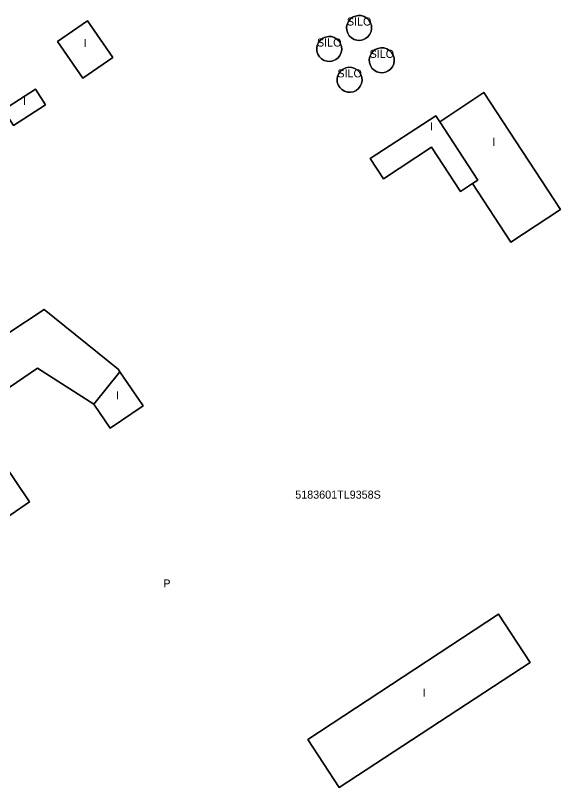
# Model space of a CAD drawing. Header units: metres. Extents: x 7469.1 to 7503.2, y 115256.8 to 115284.8.
# Drawn here: x 7492.089 to 7495.531, y 115267.126 to 115271.996 of the extents above; entities that cross this region are included whole.
import ezdxf
from ezdxf.enums import TextEntityAlignment as Align

# ---------------------------------------------------------------- set-up
doc = ezdxf.new("R2010")
doc.units = ezdxf.units.M
doc.header["$LTSCALE"] = 25.4
doc.layers.add('CONSTRUCCION', color=255, linetype='CONTINUOUS', lineweight=30)
doc.layers.add('REFCATASTRAL', color=7, linetype='CONTINUOUS')
doc.layers.add('TXTCONSTRU', color=7, linetype='CONTINUOUS', true_color=0xbababa)

msp = doc.modelspace()

# ---------------------------------------------------------------- linework, layer by layer
at = {"layer": 'CONSTRUCCION'}
for points in [[(7494.21776, 115271.98464), (7494.23506, 115271.99254), (7494.25374, 115271.99606), (7494.27271, 115271.99501), (7494.29089, 115271.98946), (7494.30721, 115271.9797), (7494.32072, 115271.96633), (7494.33064, 115271.95011), (7494.3364, 115271.932), (7494.33764, 115271.91303), (7494.33431, 115271.89431), (7494.3266, 115271.87694), (7494.31496, 115271.86191), (7494.30006, 115271.8501), (7494.28276, 115271.84221), (7494.26407, 115271.83868), (7494.2451, 115271.83974), (7494.22692, 115271.8453), (7494.2106, 115271.85505), (7494.19709, 115271.86843), (7494.18717, 115271.88464), (7494.18142, 115271.90276), (7494.18017, 115271.92173), (7494.1835, 115271.94045), (7494.19122, 115271.95782), (7494.20287, 115271.97285), (7494.21776, 115271.98464)], [(7494.21776, 115271.98464), (7494.20287, 115271.97285), (7494.19122, 115271.95782), (7494.1835, 115271.94045), (7494.18017, 115271.92173), (7494.18142, 115271.90276), (7494.18717, 115271.88464), (7494.19709, 115271.86843), (7494.2106, 115271.85505), (7494.22692, 115271.8453), (7494.2451, 115271.83974), (7494.26407, 115271.83868), (7494.28276, 115271.84221), (7494.30006, 115271.8501), (7494.31496, 115271.86191), (7494.3266, 115271.87694), (7494.33431, 115271.89431), (7494.33764, 115271.91303), (7494.3364, 115271.932), (7494.33064, 115271.95011), (7494.32072, 115271.96633), (7494.30721, 115271.9797), (7494.29089, 115271.98946), (7494.27271, 115271.99501), (7494.25374, 115271.99606), (7494.23506, 115271.99254), (7494.21776, 115271.98464)], [(7492.35407, 115271.83076), (7492.54388, 115271.96233), (7492.70391, 115271.73148), (7492.5141, 115271.59991), (7492.35407, 115271.83076)], [(7492.35407, 115271.83076), (7492.5141, 115271.59991), (7492.70391, 115271.73148), (7492.54388, 115271.96233), (7492.35407, 115271.83076)], [(7494.00245, 115271.8252), (7494.0141, 115271.84022), (7494.029, 115271.85202), (7494.0463, 115271.85991), (7494.06498, 115271.86342), (7494.08394, 115271.86238), (7494.10212, 115271.85682), (7494.11844, 115271.84708), (7494.13196, 115271.83371), (7494.14188, 115271.81749), (7494.14764, 115271.79936), (7494.14888, 115271.78039), (7494.14555, 115271.76168), (7494.13784, 115271.7443), (7494.1262, 115271.72927), (7494.11129, 115271.71747), (7494.09399, 115271.70958), (7494.07531, 115271.70606), (7494.05634, 115271.7071), (7494.03815, 115271.71266), (7494.02183, 115271.72242), (7494.00832, 115271.73579), (7493.9984, 115271.75201), (7493.99266, 115271.77013), (7493.99141, 115271.7891), (7493.99474, 115271.80781), (7494.00245, 115271.8252)], [(7494.00245, 115271.8252), (7493.99474, 115271.80781), (7493.99141, 115271.7891), (7493.99266, 115271.77013), (7493.9984, 115271.75201), (7494.00832, 115271.73579), (7494.02183, 115271.72242), (7494.03815, 115271.71266), (7494.05634, 115271.7071), (7494.07531, 115271.70606), (7494.09399, 115271.70958), (7494.11129, 115271.71747), (7494.1262, 115271.72927), (7494.13784, 115271.7443), (7494.14555, 115271.76168), (7494.14888, 115271.78039), (7494.14764, 115271.79936), (7494.14188, 115271.81749), (7494.13196, 115271.83371), (7494.11844, 115271.84708), (7494.10212, 115271.85682), (7494.08394, 115271.86238), (7494.06498, 115271.86342), (7494.0463, 115271.85991), (7494.029, 115271.85202), (7494.0141, 115271.84022), (7494.00245, 115271.8252)], [(7494.3881, 115271.63561), (7494.36992, 115271.64117), (7494.3536, 115271.65093), (7494.34009, 115271.6643), (7494.33017, 115271.68052), (7494.32442, 115271.69864), (7494.32317, 115271.71761), (7494.3265, 115271.73632), (7494.33422, 115271.75371), (7494.34587, 115271.76873), (7494.36077, 115271.78053), (7494.37806, 115271.78842), (7494.39675, 115271.79194), (7494.41571, 115271.79089), (7494.43389, 115271.78533), (7494.45021, 115271.77559), (7494.46373, 115271.76222), (7494.47364, 115271.746), (7494.4794, 115271.72788), (7494.48064, 115271.7089), (7494.47731, 115271.6902), (7494.46961, 115271.67281), (7494.45796, 115271.65778), (7494.44306, 115271.64599), (7494.42577, 115271.63809), (7494.40707, 115271.63457), (7494.3881, 115271.63561)], [(7494.3881, 115271.63561), (7494.40707, 115271.63457), (7494.42577, 115271.63809), (7494.44306, 115271.64599), (7494.45796, 115271.65778), (7494.46961, 115271.67281), (7494.47731, 115271.6902), (7494.48064, 115271.7089), (7494.4794, 115271.72788), (7494.47364, 115271.746), (7494.46373, 115271.76222), (7494.45021, 115271.77559), (7494.43389, 115271.78533), (7494.41571, 115271.79089), (7494.39675, 115271.79194), (7494.37806, 115271.78842), (7494.36077, 115271.78053), (7494.34587, 115271.76873), (7494.33422, 115271.75371), (7494.3265, 115271.73632), (7494.32317, 115271.71761), (7494.32442, 115271.69864), (7494.33017, 115271.68052), (7494.34009, 115271.6643), (7494.3536, 115271.65093), (7494.36992, 115271.64117), (7494.3881, 115271.63561)], [(7494.15053, 115271.52795), (7494.13703, 115271.54133), (7494.1271, 115271.55754), (7494.12136, 115271.57567), (7494.12011, 115271.59464), (7494.12344, 115271.61336), (7494.13115, 115271.63073), (7494.1428, 115271.64576), (7494.15771, 115271.65756), (7494.175, 115271.66544), (7494.19369, 115271.66897), (7494.21265, 115271.66793), (7494.23082, 115271.66237), (7494.24715, 115271.65263), (7494.26067, 115271.63924), (7494.27058, 115271.62302), (7494.27634, 115271.6049), (7494.27758, 115271.58594), (7494.27425, 115271.56722), (7494.26655, 115271.54985), (7494.2549, 115271.53481), (7494.23999, 115271.52301), (7494.22269, 115271.51511), (7494.20401, 115271.5116), (7494.18504, 115271.51264), (7494.16685, 115271.51821), (7494.15053, 115271.52795)], [(7494.15053, 115271.52795), (7494.16685, 115271.51821), (7494.18504, 115271.51264), (7494.20401, 115271.5116), (7494.22269, 115271.51511), (7494.23999, 115271.52301), (7494.2549, 115271.53481), (7494.26655, 115271.54985), (7494.27425, 115271.56722), (7494.27758, 115271.58594), (7494.27634, 115271.6049), (7494.27058, 115271.62302), (7494.26067, 115271.63924), (7494.24715, 115271.65263), (7494.23082, 115271.66237), (7494.21265, 115271.66793), (7494.19369, 115271.66897), (7494.175, 115271.66544), (7494.15771, 115271.65756), (7494.1428, 115271.64576), (7494.13115, 115271.63073), (7494.12344, 115271.61336), (7494.12011, 115271.59464), (7494.12136, 115271.57567), (7494.1271, 115271.55754), (7494.13703, 115271.54133), (7494.15053, 115271.52795)], [(7492.07778, 115271.30177), (7492.01355, 115271.40102), (7492.21591, 115271.53198), (7492.28014, 115271.43273), (7492.07778, 115271.30177)], [(7492.07778, 115271.30177), (7492.28014, 115271.43273), (7492.21591, 115271.53198), (7492.01355, 115271.40102), (7492.07778, 115271.30177)], [(7494.76738, 115271.32557), (7494.74229, 115271.36378), (7494.32946, 115271.09276), (7494.41276, 115270.96589), (7494.71562, 115271.16471), (7494.89917, 115270.88512), (7494.97538, 115270.93515), (7495.21733, 115270.56661), (7495.53053, 115270.77223), (7495.04681, 115271.509), (7494.76738, 115271.32557)], [(7494.97538, 115270.93515), (7495.00914, 115270.95732), (7494.76738, 115271.32557), (7495.04681, 115271.509), (7495.53053, 115270.77223), (7495.21733, 115270.56661), (7494.97538, 115270.93515)], [(7494.97538, 115270.93515), (7494.89917, 115270.88512), (7494.71562, 115271.16471), (7494.41276, 115270.96589), (7494.32946, 115271.09276), (7494.74229, 115271.36378), (7494.76738, 115271.32557), (7495.00914, 115270.95732), (7494.97538, 115270.93515)], [(7492.58425, 115269.54499), (7492.22968, 115269.77114), (7491.70233, 115269.41335), (7491.81669, 115269.2448), (7491.91758, 115269.31325), (7492.1791, 115268.92779), (7491.94397, 115268.76827), (7491.72078, 115269.09725), (7491.63013, 115269.03574), (7491.37589, 115269.41964), (7491.59443, 115269.56437), (7491.45546, 115269.77418), (7491.96227, 115270.10985), (7492.04212, 115269.9893), (7492.27003, 115270.14024), (7492.73819, 115269.76486), (7492.74907, 115269.74876), (7492.58425, 115269.54499)], [(7492.74907, 115269.74876), (7492.73819, 115269.76486), (7492.27003, 115270.14024), (7492.04212, 115269.9893), (7491.96227, 115270.10985), (7491.45546, 115269.77418), (7491.59443, 115269.56437), (7491.37589, 115269.41964), (7491.63013, 115269.03574), (7491.72078, 115269.09725), (7491.94397, 115268.76827), (7492.1791, 115268.92779), (7491.91758, 115269.31325), (7491.81669, 115269.2448), (7491.70233, 115269.41335), (7492.22968, 115269.77114), (7492.58425, 115269.54499), (7492.68747, 115269.39227), (7492.89514, 115269.53263), (7492.74907, 115269.74876)], [(7492.74907, 115269.74876), (7492.89514, 115269.53263), (7492.68747, 115269.39227), (7492.58425, 115269.54499), (7492.74907, 115269.74876)], [(7495.33858, 115267.9145), (7494.13365, 115267.12566), (7493.93469, 115267.42955), (7495.13963, 115268.21838), (7495.33858, 115267.9145)], [(7495.33858, 115267.9145), (7495.13963, 115268.21838), (7493.93469, 115267.42955), (7494.13365, 115267.12566), (7495.33858, 115267.9145)]]:
    msp.add_lwpolyline(points, dxfattribs=at)

# ---------------------------------------------------------------- texts
at = {"layer": 'REFCATASTRAL'}
msp.add_text('5183601TL9358S', height=0.0508, dxfattribs=at).set_placement((7494.12573, 115268.93278), align=Align.BOTTOM_CENTER)
at = {"layer": 'TXTCONSTRU'}
for s, p in [('SILO', (7494.25908, 115271.91728)), ('I', (7492.52908, 115271.78114)), ('SILO', (7494.07036, 115271.7847)), ('SILO', (7494.40208, 115271.71332)), ('SILO', (7494.19888, 115271.59013)), ('I', (7492.14707, 115271.4169)), ('I', (7494.71526, 115271.25511)), ('I', (7495.10972, 115271.15808)), ('I', (7492.73432, 115269.55966)), ('P', (7493.04572, 115268.37246)), ('I', (7494.6698, 115267.68285))]:
    msp.add_text(s, height=0.0508, dxfattribs=at).set_placement(p, align=Align.BOTTOM_CENTER)

doc.saveas('drawing.dxf')
